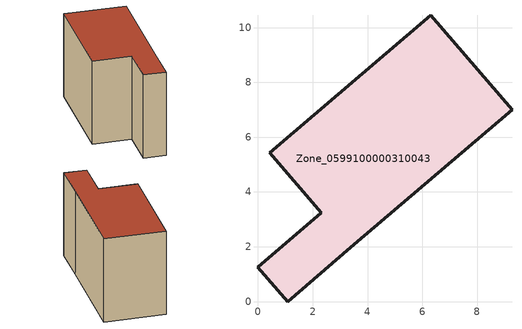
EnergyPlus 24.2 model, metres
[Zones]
Zone_0599100000310043
 floor ground (C_G): 1.08,0 0,1.25 2.31,3.24 0.42,5.43 6.3,10.44 9.27,7 3.38,1.98 z0
 wall outside (C_F): 0,1.25 1.08,0 3.38,1.98 9.27,7 6.3,10.44 0.42,5.43 2.31,3.24 0,1.25 z0:6.51
 roof outside (C_R): 6.3,10.44 0.42,5.43 2.31,3.24 0,1.25 1.08,0 3.38,1.98 9.27,7 z6.51
[BUILDING]
Pand.0599100000310043: North Axis=0; Terrain=City; Loads Convergence Tolerance Value=0.04; Temperature Convergence Tolerance Value=0.4; Solar Distribution=FullExterior; Maximum Number of Warmup Days=25; Minimum Number of Warmup Days=1
[Site:Location]
Rotterdam.The.Hague.AP_ZH_NLD Design_Conditions: Latitude=51.96; Longitude=4.45; Time Zone=1; Elevation=-4.5
[SITE:GROUNDTEMPERATURE:BUILDINGSURFACE]
18, 18, 18, 18, 18, 18, 18, 18, 18, 18, 18, 18
[MATERIAL] Thermal Absorptance=0.9; Solar Absorptance=0.7; Visible Absorptance=0.7
Name | Roughness | Thickness | Conductivity | Density | Specific Heat
G.TI.1946 | MediumSmooth | 0.15 | 1 | 540 | 1210
F.TI.1946 | Rough | 0.3 | 0.857143 | 1920 | 840
R.TI.1946 | MediumRough | 0.2 | 0.1 | 1500 | 1000
[CONSTRUCTION]
C_G: G.TI.1946
C_F: F.TI.1946
C_R: R.TI.1946
[ZONE]
Zone_0599100000310043: Type=1; Multiplier=1; Ceiling Height=Autocalculate; Volume=Autocalculate; Floor Area=autocalculate; Part of Total Floor Area=Yes
[ZONEINFILTRATION:DESIGNFLOWRATE]
Infil_Zone_0599100000310043: Zone or ZoneList or Space or SpaceList=Zone_0599100000310043; Schedule=AlwaysOn; Design Flow Rate Calculation Method=Flow/Area; Flow Rate per Floor Area=0.003; Constant Term Coefficient=1; Temperature Term Coefficient=0; Velocity Term Coefficient=0; Velocity Squared Term Coefficient=0
[HVACTEMPLATE:ZONE:IDEALLOADSAIRSYSTEM]
Zone_0599100000310043: Maximum Heating Supply Air Temperature=50; Minimum Cooling Supply Air Temperature=13; Maximum Heating Supply Air Humidity Ratio=0.0156; Minimum Cooling Supply Air Humidity Ratio=0.0077; Heating Limit=NoLimit; Cooling Limit=NoLimit; Dehumidification Control Type=ConstantSensibleHeatRatio; Cooling Sensible Heat Ratio=0.7; Dehumidification Setpoint=60; Humidification Control Type=None; Humidification Setpoint=30; Outdoor Air Method=None; Outdoor Air Flow Rate per Person=0.00944; Outdoor Air Flow Rate per Zone Floor Area=0; Outdoor Air Flow Rate per Zone=0; Demand Controlled Ventilation Type=None; Outdoor Air Economizer Type=NoEconomizer; Heat Recovery Type=None; Sensible Heat Recovery Effectiveness=0.7; Latent Heat Recovery Effectiveness=0.65
[ZONECONTROL:THERMOSTAT]
ThermostatControl_Zone_0599100000310043: Zone or ZoneList=Zone_0599100000310043; Control Type Schedule=DualSetpointControlType; Control 1=Thermostat_Zone_0599100000310043; Temperature Difference Between Cutout And Setpoint=0
[THERMOSTATSETPOINT:DUALSETPOINT]
Thermostat_Zone_0599100000310043: Heating Setpoint Temperature Schedule=HeatingSetpoint_Zone_0599100000310043; Cooling Setpoint Temperature Schedule=CoolingSetpoint_Zone_0599100000310043
[SCHEDULE:COMPACT]
HeatingSetpoint_Zone_0599100000310043: Through: 12/31, For: AllDays, Until: 24:00, 21
CoolingSetpoint_Zone_0599100000310043: Through: 12/31, For: AllDays, Until: 24:00, 24
DualSetpointControlType: Through: 12/31, For: AllDays, Until: 24:00, 4
AlwaysOn: Through: 12/31, For: AllDays, Until: 24:00, 1
